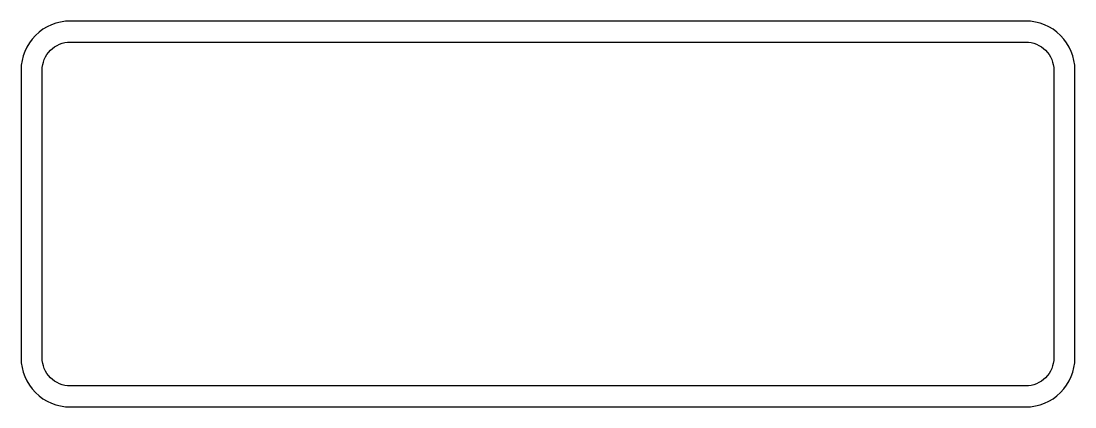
# Model space of a CAD drawing. Header units: millimetres. Extents: x -75 to 75, y -28 to 28.
import ezdxf

# ---------------------------------------------------------------- set-up
doc = ezdxf.new("R2010")
doc.units = ezdxf.units.MM

msp = doc.modelspace()

# ---------------------------------------------------------------- linework, layer by layer
for points in [[(-68, 27.5, 0.414214), (-75, 20.5), (-75, -20.5, 0.414214), (-68, -27.5), (68, -27.5, 0.414214), (75, -20.5), (75, 20.5, 0.414214), (68, 27.5)], [(72, 20.5), (72, -20.5, -0.414214), (68, -24.5), (-68, -24.5, -0.414214), (-72, -20.5), (-72, 20.5, -0.414214), (-68, 24.5), (68, 24.5, -0.414214)]]:
    msp.add_lwpolyline(points, format="xyb", close=True)

doc.saveas('drawing.dxf')
